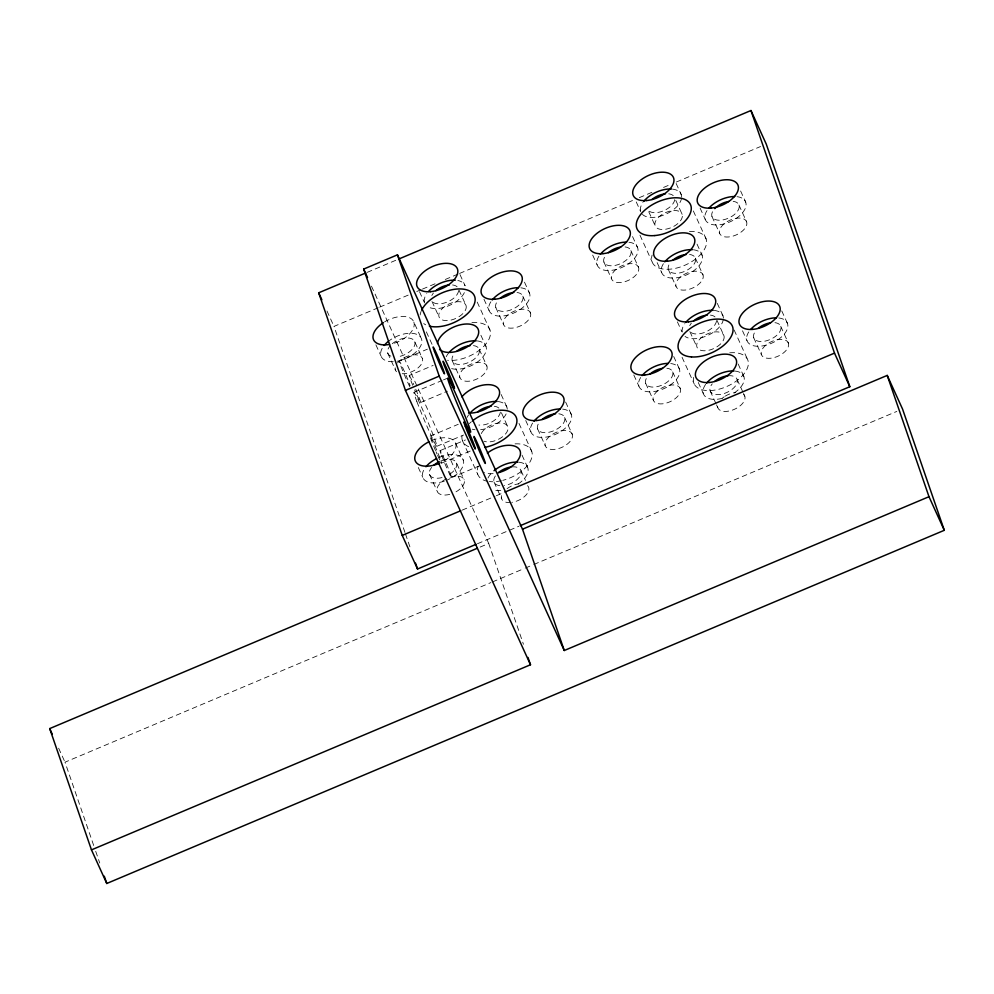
<?xml version="1.0" encoding="UTF-8"?>
<svg xmlns="http://www.w3.org/2000/svg" width="994" height="994" viewBox="0 0 994 994"><rect width="100%" height="100%" fill="white"/><g stroke="black" fill="none" stroke-linecap="round" stroke-linejoin="round"><path stroke-width="0.75" stroke-dasharray="4.97 3.73" d="M367.196 272.356L395.724 260.316M404.968 532.461L333.996 326.405L378.217 307.755M379.646 307.146L408.186 295.119M416.747 291.515L421.021 289.701M422.45 289.105L435.285 283.688M445.275 279.476L458.11 274.058M459.539 273.462L633.588 200.067M639.291 197.657L654.984 191.047M663.545 187.431L670.677 184.424M676.38 182.014L760.559 146.528M399.253 361.033L427.395 349.167M412.721 385.287A14.674 0.646 67.1 0 1 409.242 375.471L433.148 365.419M413.951 392.344L442.094 380.478M443.498 379.882L447.722 378.105M420.673 402.483L447.412 391.214M430.116 436.155L458.259 424.289M436.851 446.294L463.589 435.024M440.081 450.63L465.416 439.944M441.572 463.129L473.927 449.487M451.537 477.605L481.084 465.142M462.16 510.133L494.962 496.304M496.391 495.695L503.523 492.689M477.468 543.73L518.843 526.286M480.139 547.073L488.725 543.457L370.091 283.153M93.697 845.484L65.008 762.187L490.912 582.583M492.341 581.975L523.788 568.717M525.217 568.108L532.362 565.101M533.79 564.493L896.812 411.417M740.617 191.01L745.724 202.204M738.964 205.062L746.631 221.861A14.674 7.989 -24.5 0 1 728.627 236.97A14.674 7.989 -24.5 0 1 724.104 223.836A14.674 7.989 -24.5 0 1 746.631 221.861M781.756 310.911L787.496 323.51M780.75 326.355L788.404 343.154A14.674 7.989 -24.5 0 1 770.4 358.262A14.674 7.989 -24.5 0 1 765.877 345.129A14.674 7.989 -24.5 0 1 788.404 343.154M711.952 216.456L719.606 233.242M700.099 208.094L705.193 219.301M753.725 337.749L761.379 354.547M693.34 210.952L706.1 238.945M676.144 183.468L681.25 194.675M742.506 330.803L746.979 340.594M697.03 244.126L702.137 255.321M675.771 200.316L682.145 214.319A14.674 7.989 -24.5 0 1 664.141 229.428A14.674 7.989 -24.5 0 1 659.618 216.294A14.674 7.989 -24.5 0 1 682.145 214.319M734.131 329.996L747.525 359.393M717.283 303.369L723.023 315.968M695.378 258.167L703.031 274.965A14.674 7.989 -24.5 0 1 685.04 290.074A14.674 7.989 -24.5 0 1 680.517 276.941A14.674 7.989 -24.5 0 1 703.031 274.965M738.169 364.015L743.91 376.614M716.91 320.217L723.918 335.612A14.674 7.989 -24.5 0 1 705.926 350.72A14.674 7.989 -24.5 0 1 701.404 337.6A14.674 7.989 -24.5 0 1 723.918 335.612M737.15 379.472L742.891 392.058M743.537 393.462L744.817 396.258M648.747 211.71L655.133 225.713M668.366 269.56L676.019 286.359M636.259 201.956L640.72 211.759M689.886 331.611L696.906 347.005M657.146 262.615L661.606 272.406M639.95 235.131L652.064 261.733M710.138 390.853L715.879 403.452M716.512 404.856L717.792 407.652M677.399 321.857L681.859 331.661M632.557 236.584L637.663 247.779M698.285 382.504L703.379 393.711M682.07 357.281L694.185 383.883M630.904 250.625L638.558 267.423A14.674 7.989 -24.5 0 1 620.554 282.532A14.674 7.989 -24.5 0 1 616.031 269.411A14.674 7.989 -24.5 0 1 638.558 267.423M673.696 356.486L679.436 369.085M672.677 371.93L680.331 388.729A14.674 7.989 -24.5 0 1 662.327 403.837A14.674 7.989 -24.5 0 1 657.804 390.704A14.674 7.989 -24.5 0 1 680.331 388.729M603.892 262.018L611.546 278.817M592.673 255.073L597.133 264.864M645.665 383.324L653.319 400.122M633.799 374.974L638.906 386.169M524.484 282.147L529.591 293.354M522.832 296.2L530.498 312.998A14.674 7.989 -24.5 0 1 512.494 328.107A14.674 7.989 -24.5 0 1 507.971 314.974A14.674 7.989 -24.5 0 1 530.498 312.998M565.623 402.048L571.364 414.647M564.617 417.492L572.271 434.291A14.674 7.989 -24.5 0 1 554.267 449.412A14.674 7.989 -24.5 0 1 549.744 436.279A14.674 7.989 -24.5 0 1 572.271 434.291M495.82 307.593L503.473 324.392M483.966 299.244L489.06 310.439M537.592 428.886L545.246 445.685M477.207 302.089L489.967 330.083M460.011 274.617L465.117 285.812A22.017 11.99 -24.5 0 0 457.849 280.507M525.739 420.537L530.846 431.744M480.897 335.264L486.004 346.459M458.992 290.062L466.012 305.456A14.674 7.989 -24.5 0 1 448.008 320.565A14.674 7.989 -24.5 0 1 443.498 307.444A14.674 7.989 -24.5 0 1 466.012 305.456M518.98 423.394L531.74 451.388M501.15 394.506L506.89 407.105M479.245 349.304L486.898 366.103A14.674 7.989 -24.5 0 1 468.907 381.224A14.674 7.989 -24.5 0 1 464.384 368.091A14.674 7.989 -24.5 0 1 486.898 366.103M522.036 455.165L527.777 467.764M501.411 412.758L507.785 426.761M521.018 470.609L525.491 480.413M431.98 301.455L439 316.85M452.233 360.698L459.887 377.496M419.48 291.702L424.587 302.897M426.364 331.872L432.75 345.875M494.006 482.003L501.659 498.802M384.579 321.894A22.017 11.99 -24.5 0 1 413.864 322.131L421.531 338.917M462.396 440.578L477.704 474.175M392.245 343.75A14.674 7.989 -24.5 0 1 414.771 341.774L422.425 358.573M431.471 440.591A22.017 11.99 -24.5 0 1 455.65 443.423L463.303 460.222A22.017 11.99 -24.5 0 1 446.952 480.139M441.609 460.719A14.674 7.989 -24.5 0 1 456.544 463.067L464.198 479.866M387.759 353.168L395.413 369.967M375.894 344.819L381 356.014M429.532 474.461L437.186 491.26M418.312 467.515L422.773 477.306M326.976 310.998L333.996 326.405M58.634 748.184L65.008 762.187M488.725 543.457L523.453 644.286M405.465 533.927L410.497 548.539M95.71 851.324L99.735 863.016M500.355 412.112A14.674 7.989 -24.5 0 1 478.922 425.047M494.329 406.273A14.674 7.989 -24.5 0 1 500.131 409.963M481.282 433.595A14.674 7.989 -24.5 0 1 500.964 422.984A14.674 7.989 -24.5 0 1 504.964 434.602A14.674 7.989 -24.5 0 1 483.892 441.174M689.575 254.476A14.674 7.989 -24.5 0 1 693.899 264.379A14.674 7.989 -24.5 0 1 676.268 273.338A14.674 7.989 -24.5 0 1 668.863 265M413.864 322.131A22.017 11.99 -24.5 0 1 392.145 343.862M387.735 341.886A22.017 11.99 -24.5 0 1 421.22 338.196A22.017 11.99 -24.5 0 1 397.128 361.244M393.264 361.667A22.017 11.99 -24.5 0 1 384.169 345.465M439.124 457.389A22.017 11.99 -24.5 0 1 463.303 460.222M444.281 481.158A22.017 11.99 -24.5 0 1 425.569 480.847A22.017 11.99 -24.5 0 1 424.997 468M455.65 443.423A22.017 11.99 -24.5 0 1 439.298 463.341M733.162 201.36A14.674 7.989 -24.5 0 1 736.865 212.082A14.674 7.989 -24.5 0 1 717.755 220.146A14.674 7.989 -24.5 0 1 714.065 209.423M737.014 196.675A22.017 11.99 -24.5 0 1 742.555 212.753A22.017 11.99 -24.5 0 1 713.903 224.83A22.017 11.99 -24.5 0 1 708.362 208.752M693.427 249.78A22.017 11.99 -24.5 0 1 699.291 265.448A22.017 11.99 -24.5 0 1 671.323 278.034A22.017 11.99 -24.5 0 1 663.83 263.099M468.634 446.629A29.348 15.979 -24.5 0 1 462.458 433.906M469.317 423.606A29.348 15.979 -24.5 0 1 471.38 421.742M425.718 324.814A29.348 15.979 -24.5 0 1 423.73 323.547M420.189 314.961A29.348 15.979 -24.5 0 1 421.108 311.395M493.123 473.629A22.017 11.99 -24.5 0 1 484.264 472.597M689.414 231.416A29.348 15.979 -24.5 0 1 705.168 247.879A29.348 15.979 -24.5 0 1 671.932 268.964A29.348 15.979 -24.5 0 1 652.126 255.06M743.674 394.494A14.674 7.989 -24.5 0 1 733.907 409.54A14.674 7.989 -24.5 0 1 717.581 405.502M722.29 398.246A14.674 7.989 -24.5 0 1 724.228 396.78M725.285 396.109A14.674 7.989 -24.5 0 1 735.796 392.543M729.695 352.82A29.348 15.979 -24.5 0 1 747.401 368.103A29.348 15.979 -24.5 0 1 715.258 390.021A29.348 15.979 -24.5 0 1 693.626 377.409M527.541 485.644A14.674 7.989 -24.5 0 1 525.851 495.248A14.674 7.989 -24.5 0 1 511.823 502.38M510.68 502.517A14.674 7.989 -24.5 0 1 502.169 494.242M507.089 488.638A14.674 7.989 -24.5 0 1 518.52 483.829M515.054 443.858A29.348 15.979 -24.5 0 1 531.529 458.532A29.348 15.979 -24.5 0 1 502.778 480.375M501.349 480.723A29.348 15.979 -24.5 0 1 489.309 481.556M487.868 481.344A29.348 15.979 -24.5 0 1 478.189 466.285M449.723 494.366A14.674 7.989 -24.5 0 1 438.478 485.333A14.674 7.989 -24.5 0 1 461.34 476.958A14.674 7.989 -24.5 0 1 454.469 492.626M471.939 322.652A29.348 15.979 -24.5 0 1 487.569 341.675A29.348 15.979 -24.5 0 1 447.536 360.263M397.525 362.934A14.674 7.989 -24.5 0 1 416.287 354.846A14.674 7.989 -24.5 0 1 420.748 365.046A14.674 7.989 -24.5 0 1 402.235 373.732M396.544 371.731A14.674 7.989 -24.5 0 1 395.19 367.805M520.881 287.813A22.017 11.99 -24.5 0 1 526.758 303.481A22.017 11.99 -24.5 0 1 498.777 316.067A22.017 11.99 -24.5 0 1 491.297 301.132M628.953 242.238A22.017 11.99 -24.5 0 1 634.818 257.918A22.017 11.99 -24.5 0 1 606.849 270.505A22.017 11.99 -24.5 0 1 599.357 255.557M625.102 246.934A14.674 7.989 -24.5 0 1 628.792 257.657A14.674 7.989 -24.5 0 1 609.695 265.709A14.674 7.989 -24.5 0 1 605.992 254.998M512.009 466.894A14.674 7.989 -24.5 0 1 520.707 474.759A14.674 7.989 -24.5 0 1 504.169 485.581M499.808 485.693A14.674 7.989 -24.5 0 1 496.118 474.97M558.814 413.802A14.674 7.989 -24.5 0 1 562.505 424.525A14.674 7.989 -24.5 0 1 543.395 432.589A14.674 7.989 -24.5 0 1 539.705 421.866M562.666 409.106A22.017 11.99 -24.5 0 1 568.195 425.196A22.017 11.99 -24.5 0 1 539.543 437.273A22.017 11.99 -24.5 0 1 534.002 421.195M456.544 463.067A14.674 7.989 -24.5 0 1 446.815 475.828M442.069 477.567A14.674 7.989 -24.5 0 1 431.644 467.428M670.726 363.543A22.017 11.99 -24.5 0 1 676.591 379.211A22.017 11.99 -24.5 0 1 648.622 391.798A22.017 11.99 -24.5 0 1 641.13 376.85M774.947 322.665A14.674 7.989 -24.5 0 1 778.637 333.388A14.674 7.989 -24.5 0 1 759.528 341.439A14.674 7.989 -24.5 0 1 755.838 330.716M716.488 320.975A14.674 7.989 -24.5 0 1 705.367 332.095A14.674 7.989 -24.5 0 1 690.383 331.984M689.761 325.659A14.674 7.989 -24.5 0 1 691.364 323.174M710.461 315.123A14.674 7.989 -24.5 0 1 715.133 317.049M666.875 368.24A14.674 7.989 -24.5 0 1 670.565 378.95A14.674 7.989 -24.5 0 1 651.468 387.014A14.674 7.989 -24.5 0 1 647.777 376.291M714.313 310.426A22.017 11.99 -24.5 0 1 723.396 318.08M723.346 319.198A22.017 11.99 -24.5 0 1 707.554 335.5A22.017 11.99 -24.5 0 1 685.052 336.432M682.232 332.033A22.017 11.99 -24.5 0 1 684.717 323.746M778.799 317.968A22.017 11.99 -24.5 0 1 784.664 333.636A22.017 11.99 -24.5 0 1 756.695 346.223A22.017 11.99 -24.5 0 1 749.203 331.288M674.702 199.67A14.674 7.989 -24.5 0 1 663.594 210.79A14.674 7.989 -24.5 0 1 648.61 210.678M668.689 193.83A14.674 7.989 -24.5 0 1 673.36 195.756M672.54 189.133A22.017 11.99 -24.5 0 1 681.623 196.775M681.573 197.905A22.017 11.99 -24.5 0 1 664.899 214.592A22.017 11.99 -24.5 0 1 642.422 214.406M640.459 210.74A22.017 11.99 -24.5 0 1 642.944 202.453M519.067 462.222A22.017 11.99 -24.5 0 1 516.545 485.072M500.777 490.427A22.017 11.99 -24.5 0 1 493.161 489.831M488.004 478.015A22.017 11.99 -24.5 0 1 492.067 472.485M728.142 375.744A14.674 7.989 -24.5 0 1 736.206 384.84A14.674 7.989 -24.5 0 1 716.96 394.63A14.674 7.989 -24.5 0 1 712.251 383.833M735.2 371.085A22.017 11.99 -24.5 0 1 732.677 393.935M722.191 398.358A22.017 11.99 -24.5 0 1 706.548 383.162M477.294 340.93A22.017 11.99 -24.5 0 1 481.767 358.225A22.017 11.99 -24.5 0 1 451.388 368.526M446.231 356.722A22.017 11.99 -24.5 0 1 448.642 353.007M473.442 345.614A14.674 7.989 -24.5 0 1 477.132 356.337A14.674 7.989 -24.5 0 1 458.035 364.4A14.674 7.989 -24.5 0 1 454.345 353.678M414.771 341.774A14.674 7.989 -24.5 0 1 396.768 356.883M390.866 356.187A14.674 7.989 -24.5 0 1 389.859 346.136M464.36 292.646A22.017 11.99 -24.5 0 1 446.989 306.425A22.017 11.99 -24.5 0 1 427.147 306.276M424.326 301.878A22.017 11.99 -24.5 0 1 426.811 293.59M458.569 290.82A14.674 7.989 -24.5 0 1 447.462 301.94A14.674 7.989 -24.5 0 1 432.477 301.816M431.843 295.504A14.674 7.989 -24.5 0 1 433.459 293.019M452.556 284.967A14.674 7.989 -24.5 0 1 457.228 286.893M517.029 292.509A14.674 7.989 -24.5 0 1 520.732 303.232A14.674 7.989 -24.5 0 1 501.622 311.284A14.674 7.989 -24.5 0 1 497.932 300.561M498.18 401.576A22.017 11.99 -24.5 0 1 507.263 409.217M506.132 413.939A22.017 11.99 -24.5 0 1 479.891 429.781M475.07 429.743A22.017 11.99 -24.5 0 1 472.274 429.172M467.118 417.368A22.017 11.99 -24.5 0 1 468.584 414.883M415.74 389.201A14.674 0.646 67.1 0 1 420.661 402.508A14.674 0.646 67.1 0 1 414.66 389.959M409.242 375.471A14.674 0.646 67.1 0 1 413.752 384.566M409.801 386.691A14.674 0.646 67.1 0 1 401.079 366.587A14.674 0.646 67.1 0 1 401.526 365.109A14.674 0.646 67.1 0 1 410.087 385.722M439.683 459.862A14.674 0.646 67.1 0 1 437.522 455.165M437.037 454.072A14.674 0.646 67.1 0 1 436.043 451.773M435.546 450.605A14.674 0.646 67.1 0 1 430.663 436.813A14.674 0.646 67.1 0 1 440.093 458.495M440.938 460.843A14.674 0.646 67.1 0 1 441.299 462.918M416.884 401.613A29.348 1.292 67.1 0 0 436.304 445.884A29.348 1.292 67.1 0 0 422.997 410.472A29.348 1.292 67.1 0 0 416.884 401.613M441.56 455.264A14.674 0.646 67.1 0 0 451.264 477.393A14.674 0.646 67.1 0 0 444.616 459.688A14.674 0.646 67.1 0 0 441.56 455.264"/><path stroke-width="1.49" d="M887.22 375.409L902.527 409.006L944.3 530.299L106.78 883.48L91.473 849.882L530.498 664.75L405.453 390.381L363.68 269.076L397.451 254.837L522.496 529.206L564.269 650.511L928.992 496.702L887.22 375.409L522.496 529.206M476.039 544.339L417.542 569.003L402.235 535.406L318.689 292.808L365.767 272.952M398.582 259.111L750.955 110.52L766.262 144.118L849.808 386.716L520.26 525.689M405.453 390.381L439.224 376.142L397.451 254.837M402.235 535.406L460.731 510.742M504.952 492.092L834.5 353.118L750.955 110.52M91.473 849.882L49.7 728.59L477.282 548.278M928.992 496.702L944.3 530.299M834.5 353.118L849.808 386.716M439.224 376.142L564.269 650.511M363.68 269.076L367.531 277.525M318.689 292.808L321.882 299.803M49.7 728.59L52.247 734.181M527.976 657.444L530.498 664.75M415.529 563.151L417.542 569.003M104.271 876.174L106.78 883.48M672.851 260.142A14.674 7.989 -24.5 0 1 686.369 254.452M439.298 463.341A22.017 11.99 -24.5 0 1 415.417 461.241A22.017 11.99 -24.5 0 1 428.849 441.808M714.773 208.616A14.674 7.989 -24.5 0 1 728.801 201.471M425.941 466.77A22.017 11.99 -24.5 0 1 436.515 458.607M709.157 207.845A22.017 11.99 -24.5 0 1 734.69 196.526M664.775 261.869A22.017 11.99 -24.5 0 1 692.296 249.68M472.485 420.847A29.348 15.979 -24.5 0 1 516.122 417.008A29.348 15.979 -24.5 0 1 484.612 447.424M421.63 310.165A29.348 15.979 -24.5 0 1 459.949 288.919A29.348 15.979 -24.5 0 1 470.435 310.55A29.348 15.979 -24.5 0 1 429.383 326.156M487.383 453.09A22.017 11.99 -24.5 0 1 519.638 449.884A22.017 11.99 -24.5 0 1 498.392 472.697M461.875 396.854A22.017 11.99 -24.5 0 1 490.154 384.74A22.017 11.99 -24.5 0 1 496.553 400.247A22.017 11.99 -24.5 0 1 468.547 413.044M437.497 343.514A22.017 11.99 -24.5 0 1 466.497 323.994A22.017 11.99 -24.5 0 1 472.908 342.619A22.017 11.99 -24.5 0 1 439.522 349.403M389.474 344.446A22.017 11.99 -24.5 0 1 373.222 338.83A22.017 11.99 -24.5 0 1 383.386 322.64M492.229 299.902A22.017 11.99 -24.5 0 1 518.557 287.676M477.617 411.938A14.674 7.989 -24.5 0 1 491.123 406.248M600.301 254.327A22.017 11.99 -24.5 0 1 626.618 242.101M608.378 252.613A14.674 7.989 -24.5 0 1 620.741 247.046M498.503 472.585A14.674 7.989 -24.5 0 1 510.854 467.031M542.09 419.48A14.674 7.989 -24.5 0 1 555.596 413.777M534.002 421.195A22.017 11.99 -24.5 0 1 560.33 408.969M434.018 465.043A14.674 7.989 -24.5 0 1 439.261 461.713M642.074 375.62A22.017 11.99 -24.5 0 1 668.403 363.394M650.151 373.906A14.674 7.989 -24.5 0 1 662.513 368.339M693.75 320.801A14.674 7.989 -24.5 0 1 707.256 315.098M685.661 322.516A22.017 11.99 -24.5 0 1 713.183 310.327M750.93 329.138A22.017 11.99 -24.5 0 1 776.463 317.832M758.223 328.331A14.674 7.989 -24.5 0 1 770.586 322.777M651.965 199.496A14.674 7.989 -24.5 0 1 665.483 193.805M643.888 201.21A22.017 11.99 -24.5 0 1 671.41 189.034M493.993 470.734A22.017 11.99 -24.5 0 1 517.936 462.123M714.636 381.447A14.674 7.989 -24.5 0 1 728.142 375.744M706.548 383.162A22.017 11.99 -24.5 0 1 734.069 370.973M384.169 345.465A22.017 11.99 -24.5 0 1 387.735 341.886M456.718 351.292A14.674 7.989 -24.5 0 1 470.237 345.589M449.437 352.1A22.017 11.99 -24.5 0 1 476.163 340.818M428.538 291.441A22.017 11.99 -24.5 0 1 455.277 280.171M435.832 290.646A14.674 7.989 -24.5 0 1 449.35 284.943M500.317 298.175A14.674 7.989 -24.5 0 1 513.823 292.484M470.324 412.746A22.017 11.99 -24.5 0 1 497.05 401.477M711.07 208.081A22.017 11.99 -24.5 0 0 738.07 185.406A22.017 11.99 -24.5 0 0 704.286 188.375A22.017 11.99 -24.5 0 0 711.07 208.081M667.471 261.186A22.017 11.99 -24.5 0 0 694.483 238.523A22.017 11.99 -24.5 0 0 660.699 241.492A22.017 11.99 -24.5 0 0 667.471 261.186M691.476 356.933A29.348 15.979 -24.5 0 0 733.063 329.958A29.348 15.979 -24.5 0 0 692.11 327.225A29.348 15.979 -24.5 0 0 691.476 356.933M654.785 235.566A29.348 15.979 -24.5 0 0 690.793 205.348A29.348 15.979 -24.5 0 0 645.74 209.312A29.348 15.979 -24.5 0 0 654.785 235.566M536.71 420.512A22.017 11.99 -24.5 0 0 563.71 397.848A22.017 11.99 -24.5 0 0 529.926 400.818A22.017 11.99 -24.5 0 0 536.71 420.512M430.452 291.677A22.017 11.99 -24.5 0 0 457.464 269.014A22.017 11.99 -24.5 0 0 423.668 271.983A22.017 11.99 -24.5 0 0 430.452 291.677M494.937 299.219A22.017 11.99 -24.5 0 0 521.937 276.556A22.017 11.99 -24.5 0 0 488.153 279.525A22.017 11.99 -24.5 0 0 494.937 299.219M602.998 253.644A22.017 11.99 -24.5 0 0 629.997 230.981A22.017 11.99 -24.5 0 0 596.214 233.95A22.017 11.99 -24.5 0 0 602.998 253.644M646.585 200.54A22.017 11.99 -24.5 0 0 673.597 177.876A22.017 11.99 -24.5 0 0 639.801 180.846A22.017 11.99 -24.5 0 0 646.585 200.54M688.37 321.832A22.017 11.99 -24.5 0 0 715.369 299.169A22.017 11.99 -24.5 0 0 681.586 302.139A22.017 11.99 -24.5 0 0 688.37 321.832M752.843 329.374A22.017 11.99 -24.5 0 0 779.843 306.711A22.017 11.99 -24.5 0 0 746.059 309.681A22.017 11.99 -24.5 0 0 752.843 329.374M709.256 382.479A22.017 11.99 -24.5 0 0 736.256 359.816A22.017 11.99 -24.5 0 0 702.472 362.785A22.017 11.99 -24.5 0 0 709.256 382.479M644.771 374.949A22.017 11.99 -24.5 0 0 671.782 352.286A22.017 11.99 -24.5 0 0 637.986 355.243A22.017 11.99 -24.5 0 0 644.771 374.949M444.467 365.904A14.674 0.646 67.1 0 0 454.183 388.033A14.674 0.646 67.1 0 0 447.524 370.327A14.674 0.646 67.1 0 0 444.467 365.904M434.502 351.429A14.674 0.646 67.1 0 0 444.206 373.558A14.674 0.646 67.1 0 0 437.546 355.852A14.674 0.646 67.1 0 0 434.502 351.429M465.354 426.55A14.674 0.646 67.1 0 0 475.07 448.679A14.674 0.646 67.1 0 0 468.41 430.974A14.674 0.646 67.1 0 0 465.354 426.55M450.655 387.362A29.348 1.292 67.1 0 0 470.075 431.632A29.348 1.292 67.1 0 0 456.768 396.233A29.348 1.292 67.1 0 0 450.655 387.362M475.331 441.013A14.674 0.646 67.1 0 0 485.035 463.154A14.674 0.646 67.1 0 0 478.387 445.449A14.674 0.646 67.1 0 0 475.331 441.013"/></g></svg>
